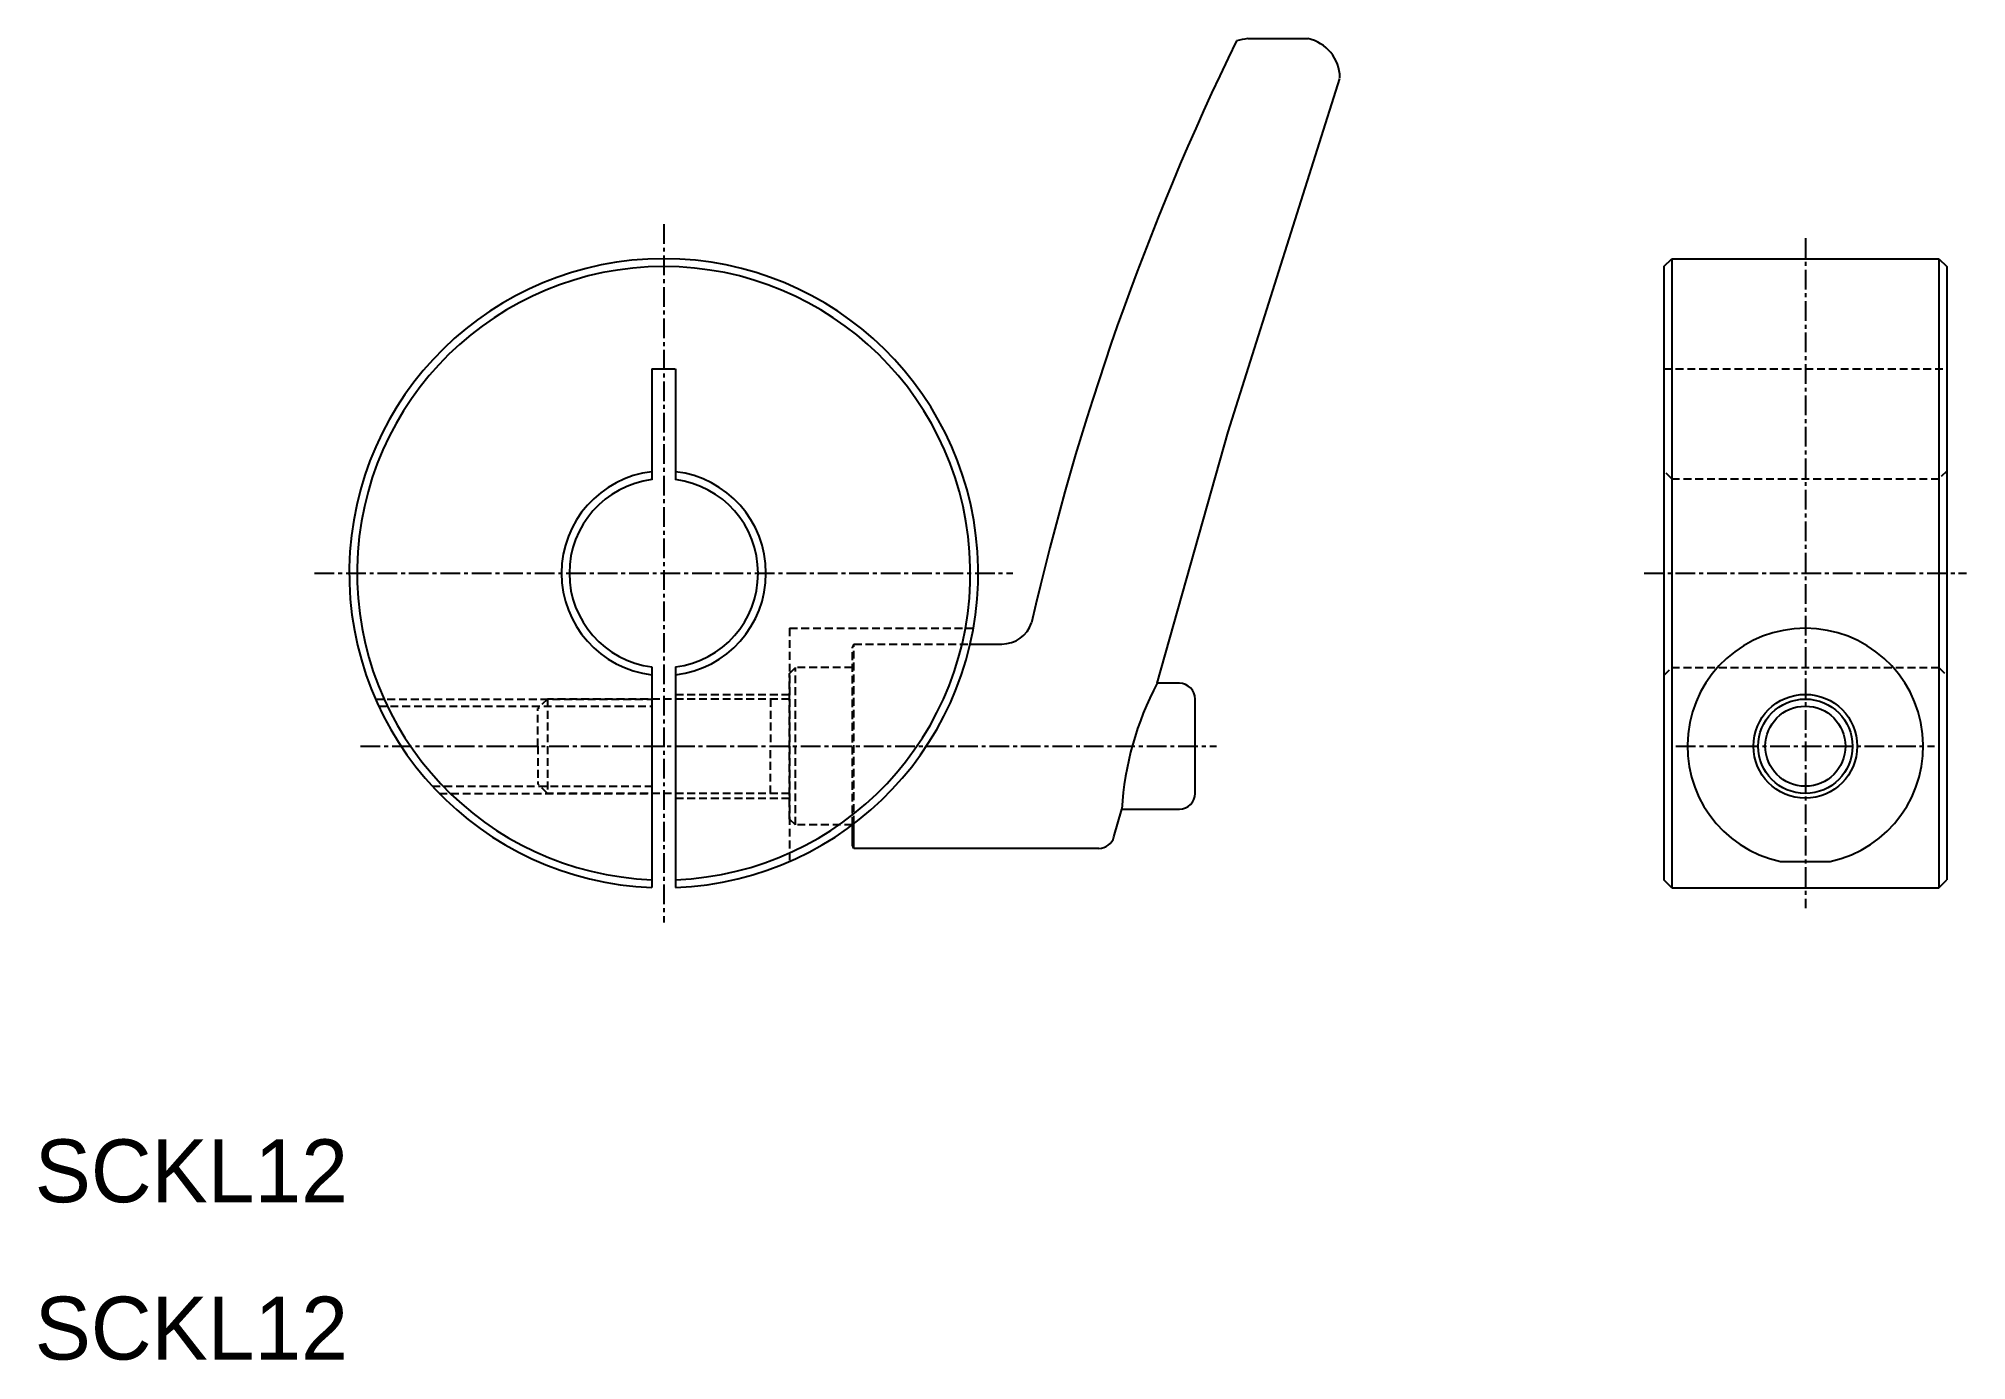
# Model space of a CAD drawing. Extents: x 10 to 133, y 10 to 94.
import ezdxf

# ---------------------------------------------------------------- set-up
doc = ezdxf.new("R2010")
doc.units = 0
doc.linetypes.add('CENTER', pattern=[2, 1.25, -0.25, 0.25, -0.25])
doc.linetypes.add('DASHED', pattern=[0.75, 0.5, -0.25])
doc.layers.get('0').update_dxf_attribs({"linetype": 'CONTINUOUS'})
doc.layers.add('CENTER', color=1, linetype='CENTER')

msp = doc.modelspace()

# ---------------------------------------------------------------- linework, layer by layer
at = {"color": 7, "linetype": 'CONTINUOUS'}
for p, q in [((87.14, 94), (90.97, 94)), ((85.89, 69), (93, 91.46)), ((113.6, 79.5), (114.1, 80)), ((114.1, 80), (114.1, 40)), ((114.1, 80), (131.1, 80)), ((131.1, 80), (131.1, 40)), ((131.1, 80), (131.6, 79.5)), ((113.6, 79.5), (113.6, 40.5)), ((131.6, 79.5), (131.6, 40.5)), ((49.25, 73), (50.72, 73)), ((49.25, 73), (49.25, 65.95)), ((50.75, 73), (50.75, 65.95)), ((81.38, 53), (85.89, 69)), ((69.46, 55.5), (71.51, 55.5)), ((49.25, 54.05), (49.25, 40.01)), ((50.75, 54.05), (50.75, 40.01)), ((82.8, 53), (81.38, 53)), ((83.8, 46), (83.8, 52)), ((78.63, 43.23), (79.13, 45)), ((79.13, 45), (82.8, 45)), ((62, 42.7), (62, 43.98)), ((62.09, 42.5), (62.09, 44.06)), ((62.09, 42.5), (62, 42.7)), ((77.67, 42.5), (62.09, 42.5)), ((114.1, 40), (113.6, 40.5)), ((121.01, 41.67), (124.18, 41.67)), ((131.1, 40), (131.6, 40.5)), ((114.1, 40), (131.1, 40))]:
    msp.add_line(p, q, dxfattribs=at)
at = {"color": 3, "linetype": 'DASHED'}
for p, q in [((113.6, 73), (131.6, 73)), ((114.1, 66), (113.6, 66.5)), ((131.6, 66.5), (131.1, 66)), ((114.1, 66), (131.1, 66)), ((58, 56.5), (58, 41.67)), ((58, 56.5), (69.69, 56.5)), ((62.09, 55.5), (62, 55.3)), ((62, 43.98), (62, 55.3)), ((62.09, 55.5), (69.46, 55.5)), ((62.09, 44.07), (62.09, 55.5)), ((58, 53.63), (58.37, 54)), ((58.37, 44), (58.37, 54)), ((62, 54), (58.37, 54)), ((113.6, 53.5), (114.1, 54)), ((114.1, 54), (131.1, 54)), ((131.1, 54), (131.6, 53.5)), ((58, 44.37), (58, 53.63)), ((31.67, 52), (49.25, 52)), ((31.87, 51.55), (49.25, 51.55)), ((42.6, 52), (42, 51.4)), ((42.6, 52), (42.6, 46)), ((58, 52), (42.6, 52)), ((50.75, 52.3), (58, 52.3)), ((56.8, 52), (56.8, 49)), ((42, 49), (42, 51.4)), ((42, 49), (42, 46.6)), ((56.8, 46), (56.8, 49)), ((42.6, 46), (42, 46.6)), ((35.29, 46.45), (49.25, 46.45)), ((35.72, 46), (49.25, 46)), ((58, 46), (42.6, 46)), ((50.75, 45.7), (58, 45.7)), ((58, 44.37), (58.37, 44)), ((62, 44), (58.37, 44))]:
    msp.add_line(p, q, dxfattribs=at)
at = {"color": 7, "linetype": 'CONTINUOUS'}
for radius in [3.3, 2.55]:
    msp.add_circle((122.6, 49), radius, dxfattribs=at)
at = {"color": 3, "linetype": 'CONTINUOUS'}
msp.add_circle((122.6, 49), 3, dxfattribs=at)
at = {"color": 7, "linetype": 'CONTINUOUS'}
for centre, radius, start, end in [((240.43, 18.85), 171.3, 154.0311, 167.1877), ((87.95, 88.05), 6, 97.7241, 104.6825), ((90.42, 91.48), 2.58, 0.7205, 77.814), ((50, 60), 20, 272.1491, 267.8509), ((50, 60), 19.5, 272.2042, 267.7958), ((50, 60), 6.5, 96.6258, 263.3742), ((50, 60), 6.5, 0, 83.3742), ((50, 60), 6, 97.1808, 262.8192), ((50, 60), 6, 0, 82.8192), ((50, 60), 6, 277.1807, 0), ((50, 60), 6.5, 276.6258, 0), ((71.51, 57.5), 2, 270, 340.621), ((122.6, 49), 7.5, 282.2114, 257.7886), ((98.81, 43.78), 19.72, 152.1114, 176.4391), ((82.8, 52), 1, 0, 90), ((82.8, 46), 1, 270, 0), ((77.67, 43.5), 1, 270, 344.2753)]:
    msp.add_arc(centre, radius, start, end, dxfattribs=at)
at = {"layer": 'CENTER', "color": 1, "linetype": 'CENTER'}
for p, q in [((50, 82.2), (50, 37.8)), ((122.6, 81.3), (122.6, 38.7)), ((27.8, 60), (72.2, 60)), ((112.35, 60), (132.85, 60)), ((30.72, 49), (85.16, 49)), ((114.37, 49), (130.82, 49))]:
    msp.add_line(p, q, dxfattribs=at)

# ---------------------------------------------------------------- texts
at = {"color": 7, "linetype": 'CONTINUOUS'}
for p in [(10, 20), (10, 10)]:
    msp.add_text('SCKL12', height=4, dxfattribs=at).set_placement(p)

doc.saveas('drawing.dxf')
